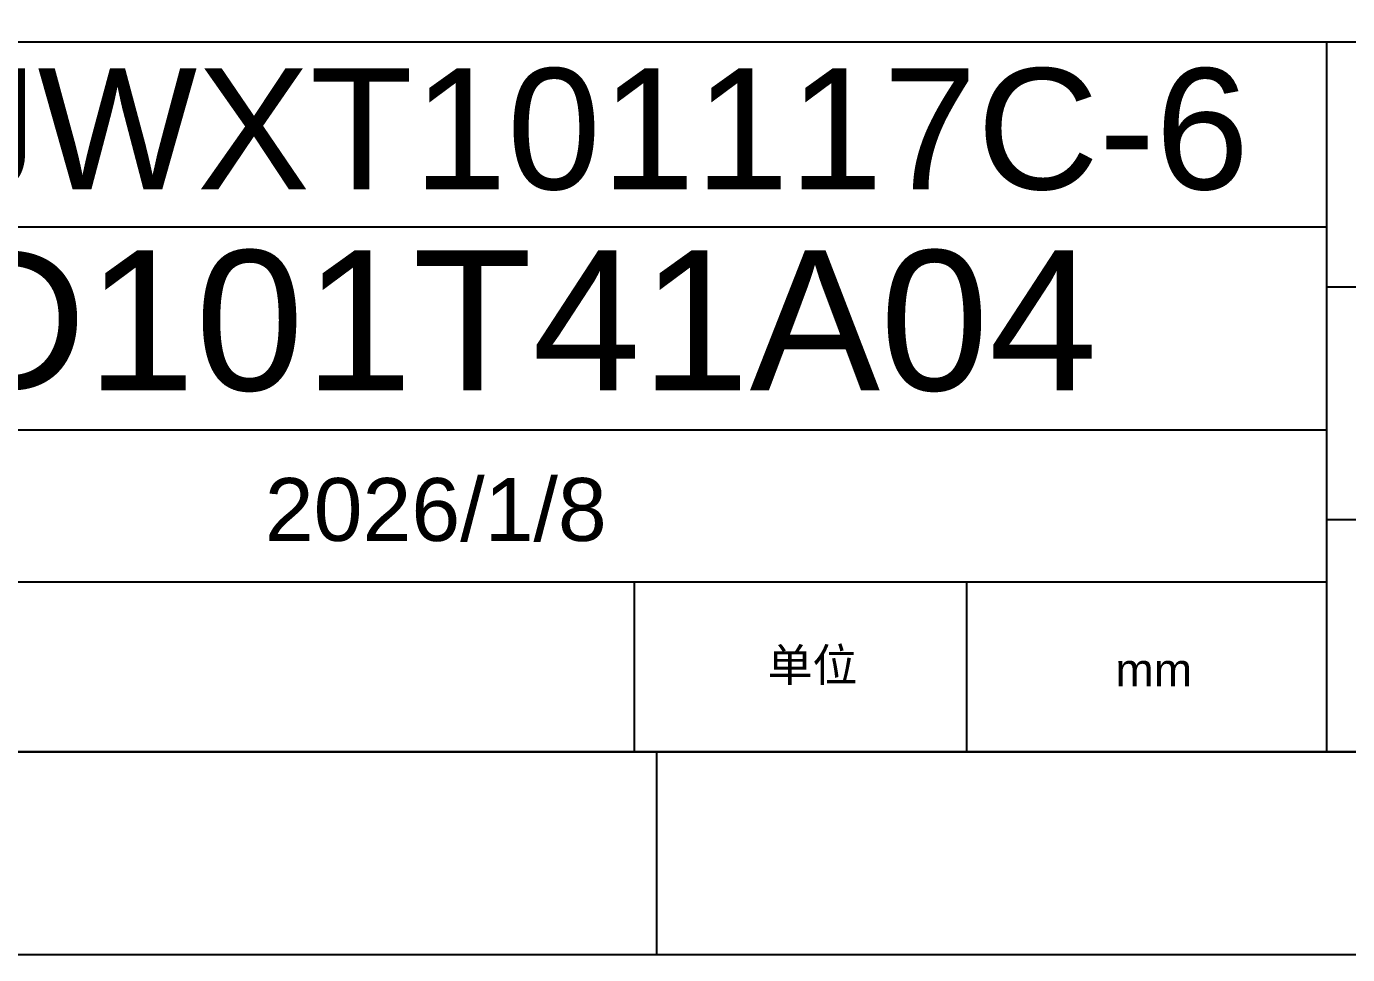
# Model space of a CAD drawing. Header units: millimetres. Extents: x 20905 to 43117, y -15595 to -5301.
# Drawn here: x 21660.1 to 21751.8, y -15421.9 to -15357.5 of the extents above; entities that cross this region are included whole.
import ezdxf

# ---------------------------------------------------------------- set-up
doc = ezdxf.new("R2010")
doc.units = ezdxf.units.MM
doc.header["$LTSCALE"] = 0.2
doc.layers.add('图形外框', color=7, linetype='Continuous')
doc.styles.add('宋体', font='arial.ttf')

msp = doc.modelspace()

# ---------------------------------------------------------------- linework, layer by layer
at = {"layer": '图形外框'}
for points in [[(20905.4791, -14753.119), (20905.4791, -15421.9241), (21879.7395, -15421.9241), (21879.7395, -14753.119)], [(20919.3459, -14767.1991), (20919.3459, -15407.844), (21865.8727, -15407.844), (21865.8727, -14767.1991)]]:
    msp.add_lwpolyline(points, close=True, dxfattribs=at)
at = {"layer": '图形外框', "color": 0}
for points in [[(21610.0098, -15358.5355), (21865.8727, -15358.5355)], [(21750.3244, -15358.5355), (21750.3244, -15407.844)], [(21750.3244, -15371.4056), (21610.0098, -15371.4056)], [(21750.3244, -15375.563), (21865.8727, -15375.563)], [(21750.3244, -15385.5006), (21610.0098, -15385.5006)], [(21750.3244, -15391.7035), (21865.8727, -15391.7035)], [(21750.3244, -15396.0561), (21610.0098, -15396.0561)], [(21702.267, -15396.0561), (21702.267, -15407.844)], [(21725.3331, -15396.0561), (21725.3331, -15407.844)]]:
    msp.add_lwpolyline(points, dxfattribs=at)
at = {"layer": '图形外框'}
for points in [[(21879.7395, -15421.9241), (21865.8727, -15407.844), (21610.076, -15407.844)], [(21703.809, -15407.844), (21703.809, -15421.9241)]]:
    msp.add_lwpolyline(points, dxfattribs=at)

# ---------------------------------------------------------------- texts
at = {"layer": '图形外框', "color": 0, "style": '宋体'}
msp.add_text('mm', height=2.29283, dxfattribs=at).set_placement((21735.6681, -15403.3003))
at = {"layer": '图形外框', "attachment_point": 2, "style": '宋体'}
for s, insert, char_height, width in [('WJWXT101117C-6', (21694.4246, -15360.3842), 8.4, 100.928046), ('D101T41A04', (21694.4246, -15373.027), 9.72, 100.928046), ('{\\C4;2026/1/8}', (21688.4791, -15388.8347), 4.367295, 35.068666)]:
    msp.add_mtext(s, dxfattribs=dict(at, insert=insert, char_height=char_height, width=width))
at = {"layer": '图形外框', "color": 0, "insert": (21711.5097, -15400.6683), "char_height": 2.29283, "width": 12.767058, "attachment_point": 1, "style": '宋体'}
msp.add_mtext('{\\fSimSun|b0|i0|c134|p54;单位}', dxfattribs=at)

doc.saveas('drawing.dxf')
